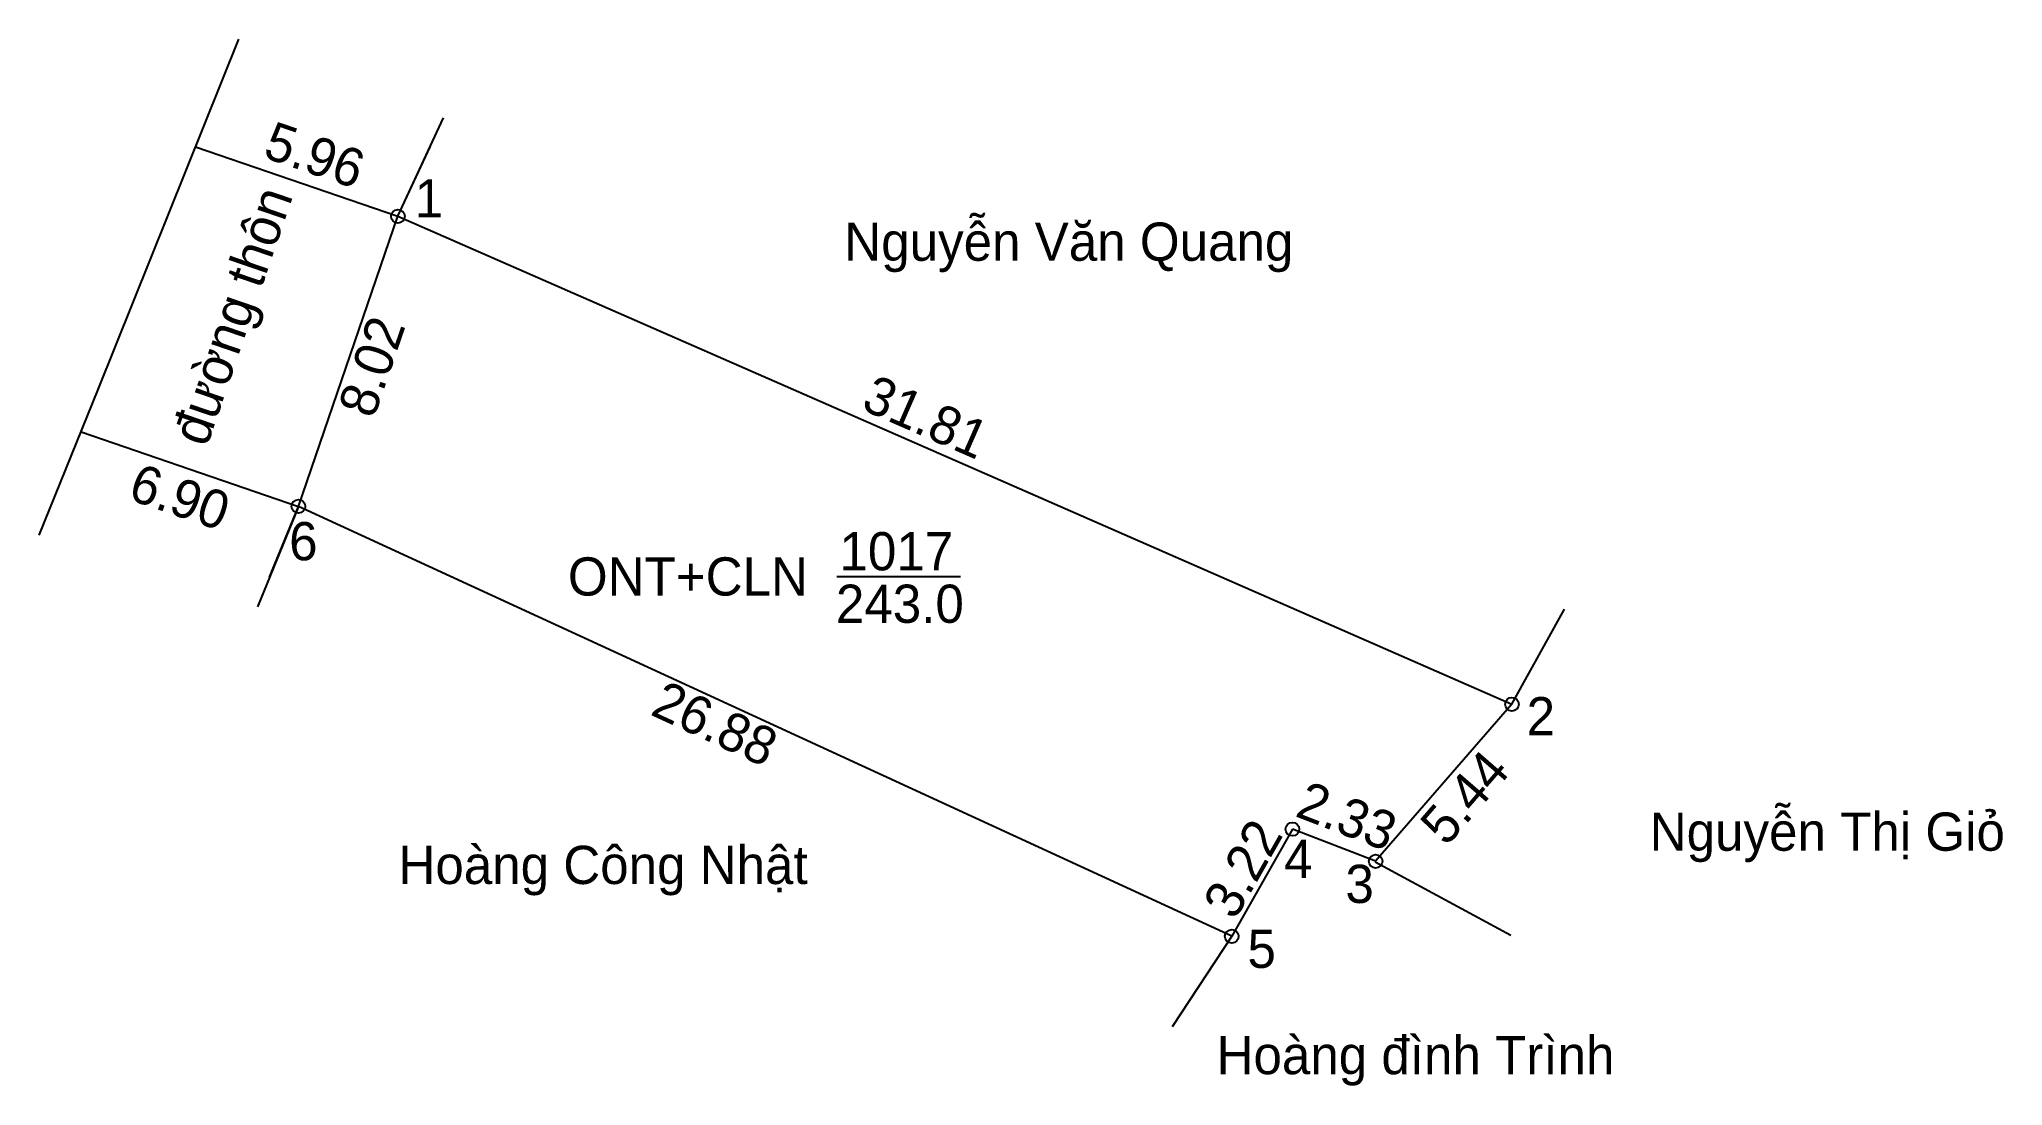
# Model space of a CAD drawing. Extents: x 547610.6 to 547662, y 1837534 to 1837561.4.
import ezdxf

# ---------------------------------------------------------------- set-up
doc = ezdxf.new("R2010")
doc.units = 0
for name, color, linetype in [('CanhThua', 7, 'Continuous'), ('ChieuDaiCanhThua', 7, 'Continuous'), ('Level 1', 7, 'Continuous'), ('Level 10', 7, 'Continuous'), ('Level 23', 7, 'Continuous'), ('Level 31', 7, 'Continuous'), ('MocDinhThua', 7, 'Continuous'), ('NhanDiaChinhThua', 7, 'Continuous'), ('NhanTuCan', 7, 'Continuous'), ('RauThua', 7, 'Continuous'), ('SoHieuDinhThua', 7, 'Continuous')]:
    doc.layers.add(name, color=color, linetype=linetype)

msp = doc.modelspace()

# ---------------------------------------------------------------- linework, layer by layer
at = {"layer": 'CanhThua'}
for p, q in [((547617.407, 1837549.193), (547620.01, 1837556.78)), ((547620.01, 1837556.78), (547649.152, 1837544.019)), ((547641.822, 1837537.948), (547617.407, 1837549.193)), ((547649.152, 1837544.019), (547645.587, 1837539.91)), ((547643.41, 1837540.75), (547641.822, 1837537.948)), ((547645.587, 1837539.91), (547643.41, 1837540.75))]:
    msp.add_line(p, q, dxfattribs=at)
at = {"layer": 'Level 1'}
for p, q in [((547614.717, 1837558.596), (547620.01, 1837556.78)), ((547611.723, 1837551.143), (547617.407, 1837549.193))]:
    msp.add_line(p, q, dxfattribs=at)
at = {"layer": 'Level 10'}
msp.add_line((547645.575, 1837539.897), (547649.123, 1837537.98), dxfattribs=at)
at = {"layer": 'Level 23'}
for p, q in [((547620.01, 1837556.78), (547620.85, 1837558.596)), ((547617.407, 1837549.193), (547620.01, 1837556.78)), ((547616.653, 1837547.338), (547617.407, 1837549.193))]:
    msp.add_line(p, q, dxfattribs=at)
at = {"layer": 'Level 31'}
msp.add_lwpolyline([(547610.628, 1837548.437), (547612.17, 1837552.25), (547615.847, 1837561.41)], dxfattribs=at)
at = {"layer": 'MocDinhThua'}
for centre in [(547620.01, 1837556.78), (547617.407, 1837549.193), (547649.152, 1837544.019), (547643.41, 1837540.75), (547645.587, 1837539.91), (547641.822, 1837537.948)]:
    msp.add_circle(centre, 0.178, dxfattribs=at)
at = {"layer": 'NhanDiaChinhThua'}
msp.add_line((547631.496, 1837547.36), (547634.723, 1837547.36), dxfattribs=at)
at = {"layer": 'RauThua'}
for p, q in [((547620.01, 1837556.78), (547621.201, 1837559.355)), ((547617.407, 1837549.193), (547616.339, 1837546.565)), ((547649.152, 1837544.019), (547650.527, 1837546.501)), ((547641.822, 1837537.948), (547640.265, 1837535.577))]:
    msp.add_line(p, q, dxfattribs=at)

# ---------------------------------------------------------------- texts
at = {"layer": 'ChieuDaiCanhThua'}
for s, rotation, p in [('đường thôn', 71.0636, (547615.009, 1837550.72)), ('8.02', 71.0636, (547619.374, 1837551.461)), ('31.81', 336.3519, (547632.093, 1837551.748)), ('26.88', 335.2703, (547626.58, 1837543.758)), ('5.44', 49.0548, (547647.437, 1837540.275)), ('2.33', 338.9008, (547643.447, 1837541.1)), ('3.22', 60.4581, (547641.903, 1837538.343))]:
    msp.add_text(s, height=1, rotation=rotation, dxfattribs=at).set_placement(p)
at = {"layer": 'Level 1'}
for s, p in [('5.96', (547616.445, 1837558.336)), ('6.90', (547612.915, 1837549.39))]:
    msp.add_text(s, height=1, rotation=341.0636, dxfattribs=at).set_placement(p)
at = {"layer": 'NhanDiaChinhThua'}
for s, p in [('1017', (547631.561, 1837547.52)), ('ONT+CLN', (547624.457, 1837546.86)), ('243.0', (547631.468, 1837546.147))]:
    msp.add_text(s, height=1, dxfattribs=at).set_placement(p)
at = {"layer": 'NhanTuCan'}
for s, p in [('Nguyễn Văn Quang', (547631.687, 1837555.617)), ('Nguyễn Thị Giỏ', (547652.756, 1837540.186)), ('Hoàng Công Nhật', (547620.024, 1837539.316)), ('Hoàng đình Trình', (547641.425, 1837534.342))]:
    msp.add_text(s, height=1, dxfattribs=at).set_placement(p)
at = {"layer": 'SoHieuDinhThua'}
for s, p in [('1', (547620.448, 1837556.749)), ('6', (547617.165, 1837547.783)), ('2', (547649.536, 1837543.206)), ('4', (547643.19, 1837539.472)), ('3', (547644.796, 1837538.82)), ('5', (547642.234, 1837537.121))]:
    msp.add_text(s, height=1, dxfattribs=at).set_placement(p)

doc.saveas('drawing.dxf')
